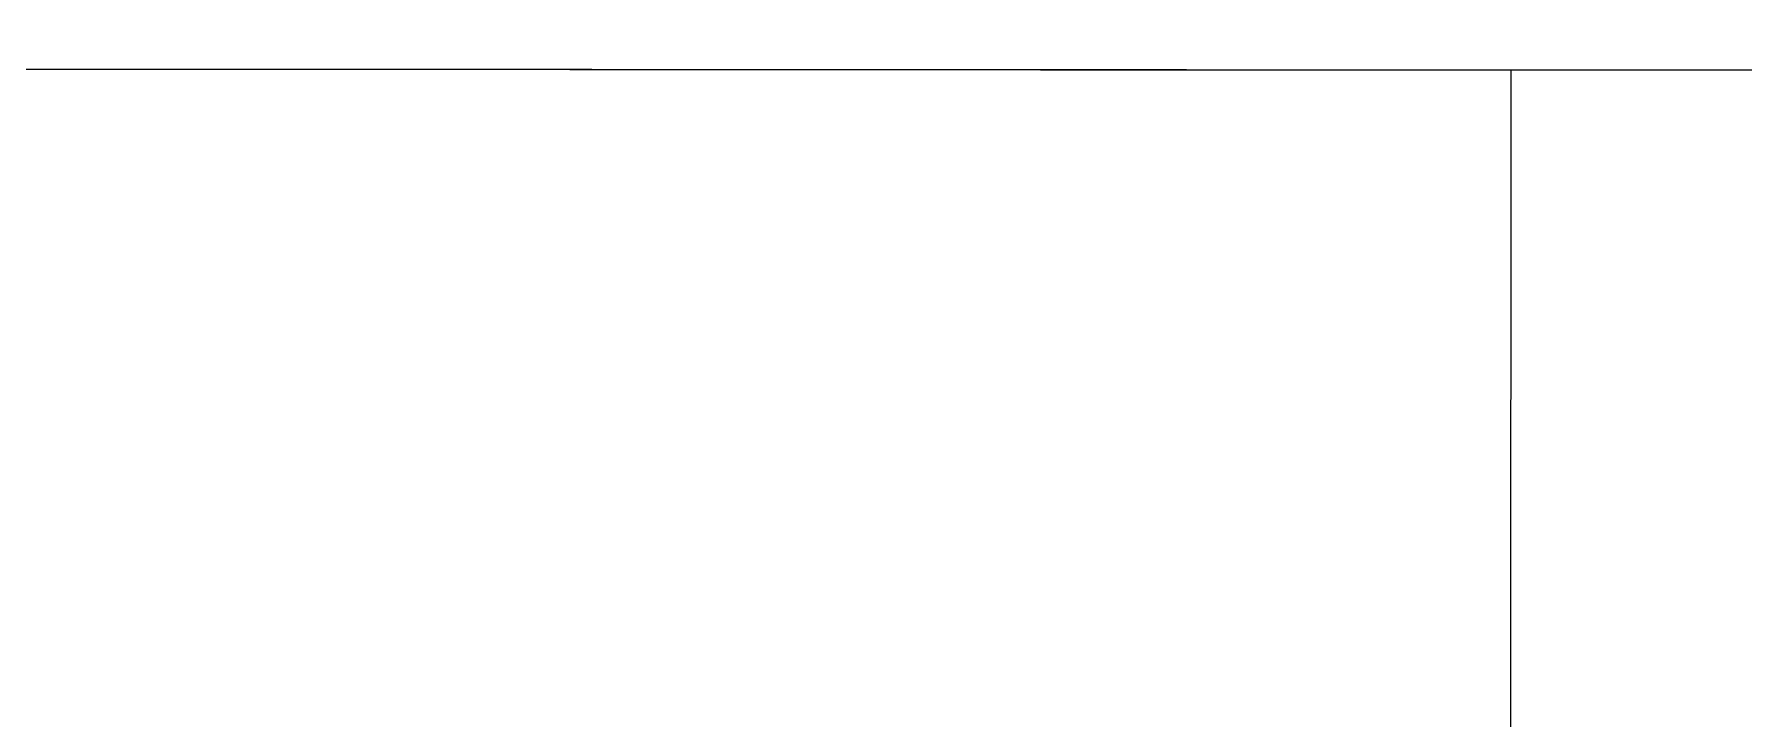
# Model space of a CAD drawing. Header units: millimetres. Extents: x 0 to 145404, y 0 to 194550.
# Drawn here: x 80038.5 to 80220.2, y 36121.5 to 36194.2 of the extents above; entities that cross this region are included whole.
import ezdxf

# ---------------------------------------------------------------- set-up
doc = ezdxf.new("R2010")
doc.units = ezdxf.units.MM
for name, color, linetype, lineweight in [('АР - детали окон', 152, 'Continuous', 0), ('АР - Наружная стена', 144, 'Continuous', 30), ('АР - Окна', 150, 'Continuous', 9)]:
    doc.layers.add(name, color=color, linetype=linetype, lineweight=lineweight)

# ---------------------------------------------------------------- blocks, each defined once
blk = doc.blocks.new('блок балконный дверной с проходом 750мм')
at = {"layer": 'АР - детали окон', "color": 251}
blk.add_lwpolyline([(-950.000098820652, 79.99791722252277), (-900.000098820652, 79.99791722252277), (-900.000098820652, 149.9979172225228), (-50.00009882065217, 149.9979172225228), (-50.00009882065217, 79.99791722252277), (-9.882065216970659e-05, 79.99791722252277), (-9.882065216970659e-05, -250.0020827774772), (-950.000098820652, -250.0020827774771)], close=True, dxfattribs=at)
blk = doc.blocks.new('Квартира 3К 10100 тип 1 перекидная')
at = {"layer": 'АР - Наружная стена', "elevation": -1.164974482949688e-09}
blk.add_lwpolyline([(5559.999999938533, 8380.00000002957), (-4739.999999999069, 8380.000000029802), (-4739.999999999069, 7980.000000029802), (5559.999999938533, 7980.000000029569)], close=True, dxfattribs=at)
at = {"layer": 'АР - Окна', "xscale": -1}
blk.add_blockref('блок балконный дверной с проходом 750мм', (-60.00009885337204, 8230.002082807245, 9.807061366539679e-07), dxfattribs=at)
blk = doc.blocks.new('H_Section_2')
at = {"rotation": 56.96711930257281}
blk.add_blockref('Квартира 3К 10100 тип 1 перекидная', (-5490.521871946752, -23816.80427629664, 1.164974482949688e-09), dxfattribs=at)

msp = doc.modelspace()

# ---------------------------------------------------------------- block references
at = {"xscale": -1, "rotation": 56.92792192093123}
msp.add_blockref('H_Section_2', (57225.46005968036, 36206.1139151171, 1.044764153914768e-07), dxfattribs=at)

doc.saveas('drawing.dxf')
